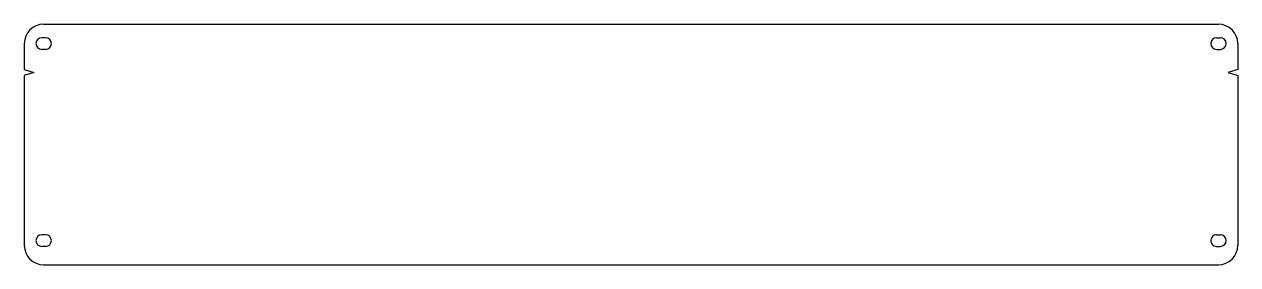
# Model space of a CAD drawing. Extents: x 95 to 1350, y -755 to -506.
import ezdxf

# ---------------------------------------------------------------- set-up
doc = ezdxf.new("R2010")
doc.units = 0
doc.layers.get('0').update_dxf_attribs({"linetype": 'CONTINUOUS'})

msp = doc.modelspace()

# ---------------------------------------------------------------- linework, layer by layer
for p, q in [((115.1, -506.1), (1330.1, -506.1)), ((95.1, -526.1), (95.1, -553.1)), ((117.1, -520.1), (113.1, -520.1)), ((1328.1, -520.1), (1332.1, -520.1)), ((1350.1, -526.1), (1350.1, -553.1)), ((117.1, -532.1), (113.1, -532.1)), ((1328.1, -532.1), (1332.1, -532.1)), ((95.1, -553.1), (105.1, -556.1)), ((105.1, -556.1), (95.1, -559.1)), ((95.1, -559.1), (95.1, -735.1)), ((1350.1, -553.1), (1340.1, -556.1)), ((1340.1, -556.1), (1350.1, -559.1)), ((1350.1, -559.1), (1350.1, -735.1)), ((117.1, -724.1), (113.1, -724.1)), ((1328.1, -724.1), (1332.1, -724.1)), ((117.1, -736.1), (113.1, -736.1)), ((1328.1, -736.1), (1332.1, -736.1)), ((115.1, -755.1), (1330.1, -755.1))]:
    msp.add_line(p, q)
for centre, radius, start, end in [((115.1, -526.1), 20, 90, 180), ((1330.1, -526.1), 20, 0, 90), ((113.1, -526.1), 6, 90, 270), ((117.1, -526.1), 6, 270, 90), ((1328.1, -526.1), 6, 90, 270), ((1332.1, -526.1), 6, 270, 90), ((113.1, -730.1), 6, 90, 270), ((117.1, -730.1), 6, 270, 90), ((1328.1, -730.1), 6, 90, 270), ((1332.1, -730.1), 6, 270, 90), ((115.1, -735.1), 20, 180, 270), ((1330.1, -735.1), 20, 270, 0)]:
    msp.add_arc(centre, radius, start, end)

doc.saveas('drawing.dxf')
